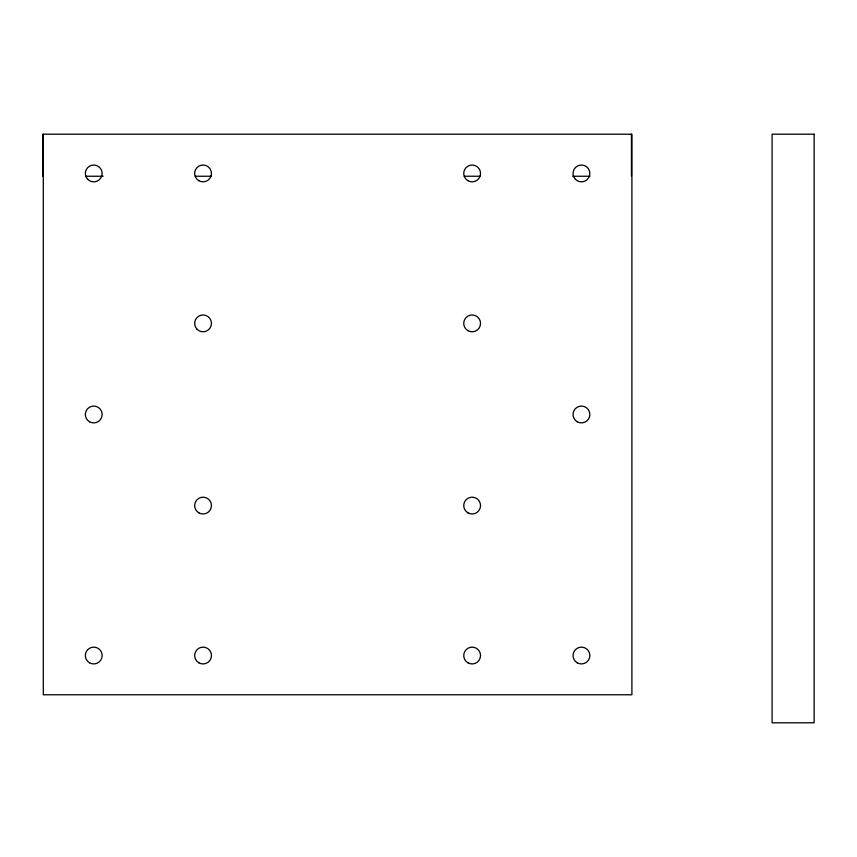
<?xml version="1.0" encoding="UTF-8"?>
<svg xmlns="http://www.w3.org/2000/svg" width="857" height="857" viewBox="0 0 857 857"><rect width="100%" height="100%" fill="white"/><g stroke="black" fill="none" stroke-linecap="round" stroke-linejoin="round"><path stroke-width="1.29" d="M85.657 176.242L103.044 176.242M195.332 176.242L211.4 176.242M464.237 176.242L480.295 176.242M572.594 176.242L589.991 176.242M631.459 134.195L631.459 176.242M43.289 134.195L43.289 694.77L631.898 694.77L631.898 134.195L42.85 134.195L42.85 176.242M814.15 134.195L772.103 134.195L772.103 722.805L814.15 722.805L814.15 134.195M87.8 179.381A8.409 8.409 0 0 0 101.865 175.61A8.409 8.409 0 0 0 91.57 165.315A8.409 8.409 0 0 0 87.8 179.381M89.535 662.815A8.409 8.409 0 0 0 102.154 655.53A8.409 8.409 0 0 0 89.535 648.256A8.409 8.409 0 0 0 89.535 662.815M577.243 662.815A8.409 8.409 0 0 0 589.852 655.53A8.409 8.409 0 0 0 577.243 648.256A8.409 8.409 0 0 0 577.243 662.815M575.497 179.381A8.409 8.409 0 0 0 589.573 175.61A8.409 8.409 0 0 0 579.268 165.315A8.409 8.409 0 0 0 575.497 179.381M198.856 662.815A8.409 8.409 0 0 0 211.465 655.53A8.409 8.409 0 0 0 198.856 648.256A8.409 8.409 0 0 0 198.856 662.815M198.856 180.72A8.409 8.409 0 0 0 211.465 173.435A8.409 8.409 0 0 0 198.856 166.151A8.409 8.409 0 0 0 198.856 180.72M467.933 180.72A8.409 8.409 0 0 0 480.541 173.435A8.409 8.409 0 0 0 467.933 166.151A8.409 8.409 0 0 0 467.933 180.72M467.933 662.815A8.409 8.409 0 0 0 480.541 655.53A8.409 8.409 0 0 0 467.933 648.256A8.409 8.409 0 0 0 467.933 662.815M89.535 421.773A8.409 8.409 0 0 0 102.154 414.488A8.409 8.409 0 0 0 89.535 407.204A8.409 8.409 0 0 0 89.535 421.773M577.243 421.773A8.409 8.409 0 0 0 589.852 414.488A8.409 8.409 0 0 0 577.243 407.204A8.409 8.409 0 0 0 577.243 421.773M198.856 512.861A8.409 8.409 0 0 0 211.465 505.576A8.409 8.409 0 0 0 198.856 498.303A8.409 8.409 0 0 0 198.856 512.861M197.11 329.334A8.409 8.409 0 0 0 211.176 325.564A8.409 8.409 0 0 0 200.881 315.269A8.409 8.409 0 0 0 197.11 329.334M467.933 330.673A8.409 8.409 0 0 0 480.541 323.389A8.409 8.409 0 0 0 467.933 316.104A8.409 8.409 0 0 0 467.933 330.673M467.933 512.861A8.409 8.409 0 0 0 480.541 505.576A8.409 8.409 0 0 0 467.933 498.303A8.409 8.409 0 0 0 467.933 512.861"/></g></svg>
